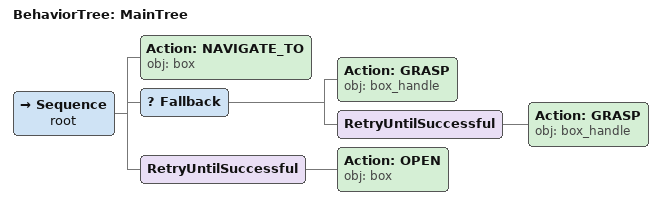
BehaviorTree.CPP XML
<root main_tree_to_execute="MainTree">
  <BehaviorTree ID="MainTree">
    <Sequence name="root">
      <!-- Check: Navigate to box before manipulation -->
      <Action ID="NAVIGATE_TO" obj="box"/>
      <!-- Risk: Handle may slip or grasp may fail, using Fallback for robust grasp -->
      <Fallback>
        <!-- Try grasping the handle first -->
        <Action ID="GRASP" obj="box_handle"/>
        <!-- Risk: Recovery hint - retry grasp if handle slips -->
        <RetryUntilSuccessful>
          <Action ID="GRASP" obj="box_handle"/>
        </RetryUntilSuccessful>
      </Fallback>
      <!-- Check: Must grasp before opening -->
      <!-- Risk: Lid may resist opening, using Retry for robust opening -->
      <RetryUntilSuccessful>
        <Action ID="OPEN" obj="box"/>
      </RetryUntilSuccessful>
      <!-- Check: Box must remain on table, no need to move or release -->
      <!-- Task ends after box is opened -->
    </Sequence>
  </BehaviorTree>
</root>
